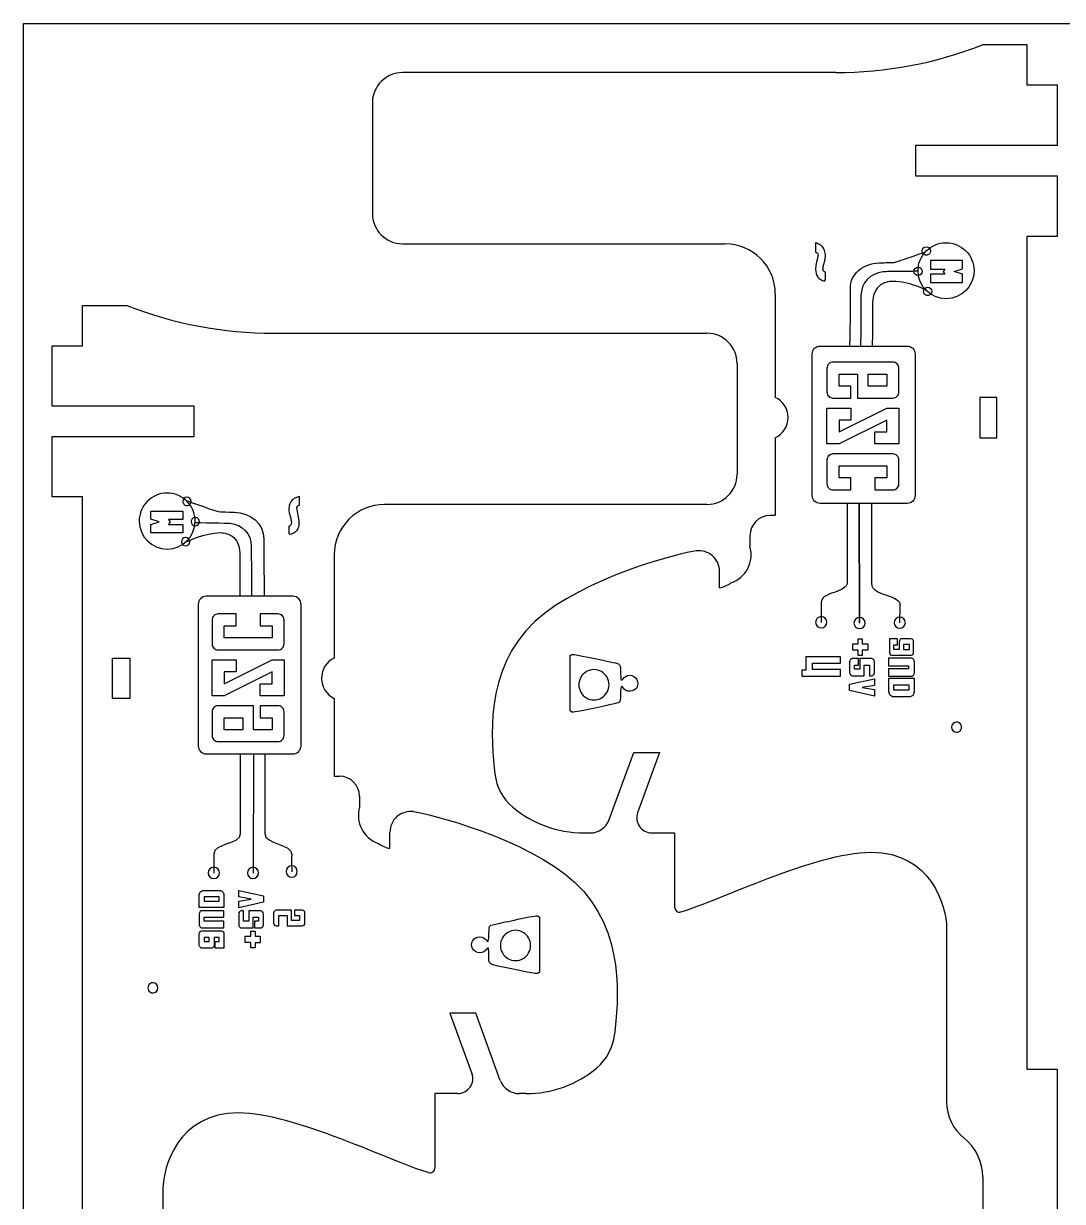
# Model space of a CAD drawing. Extents: x 463 to 764, y 462 to 762.
# Drawn here: x 463.5 to 566.6, y 644.8 to 761.7 of the extents above; entities that cross this region are included whole.
import ezdxf

# ---------------------------------------------------------------- set-up
doc = ezdxf.new("R2010")
doc.units = 0
doc.layers.get('0').update_dxf_attribs({"linetype": 'CONTINUOUS'})

msp = doc.modelspace()

# ---------------------------------------------------------------- linework, layer by layer
at = {"color": 1}
msp.add_lwpolyline([(463.46, 761.73), (763.36, 761.73), (763.36, 461.84), (463.46, 461.84)], close=True, dxfattribs=at)
at = {"color": 7}
for points in [[(563.09, 759.62), (558.66, 759.62)], [(563.09, 755.62), (563.09, 759.62)], [(544.09, 756.87), (501.09, 756.87)], [(566.09, 755.62), (563.09, 755.62)], [(566.09, 749.62), (566.09, 755.62)], [(498.09, 753.87), (498.09, 742.87)], [(566.09, 749.62), (551.99, 749.62), (551.99, 746.62), (566.09, 746.62)], [(566.09, 740.62), (566.09, 746.62)], [(563.09, 740.62), (566.09, 740.62)], [(563.09, 657.88), (563.09, 740.62)], [(501.09, 739.87), (533.09, 739.87)], [(538.09, 734.87), (538.09, 724.62)], [(466.3, 720.74), (480.4, 720.74), (480.4, 723.74), (466.3, 723.74), (466.3, 729.74), (469.3, 729.74), (469.3, 733.74), (473.73, 733.74)], [(488.3, 730.99), (531.3, 730.99)], [(534.3, 727.99), (534.3, 716.99)], [(466.3, 714.74), (466.3, 720.74)], [(538.09, 720.62), (538.09, 712.89)], [(473.7, 621.31), (473.7, 616), (469.3, 616), (469.3, 617), (466.3, 617), (466.3, 632), (469.3, 632), (469.3, 714.74), (466.3, 714.74)], [(490.44, 714.64), (490.43, 714.64)], [(490.82, 714.8), (490.82, 713.89)], [(490.16, 714.45), (490.16, 714.44)], [(531.3, 713.99), (499.3, 713.99)], [(538.09, 712.89), (537.57, 712.89)], [(489.83, 711.14), (489.83, 711.85)], [(489.92, 711), (489.83, 711.14), (489.83, 711.14)], [(535.57, 710.89), (535.57, 709.84)], [(494.3, 708.99), (494.3, 698.74)], [(532.56, 705.71), (532.56, 707.32)], [(472.3, 698.74), (474, 698.74)], [(472.3, 694.74), (472.3, 698.74)], [(474, 698.74), (474, 694.74)], [(474, 694.74), (472.3, 694.74)], [(494.3, 694.74), (494.3, 687.01), (494.82, 687.01)], [(521.6, 682.7), (524.03, 689.38)], [(524.03, 689.38), (526.6, 689.38)], [(526.6, 689.38), (524.42, 683.39)], [(496.82, 685.01), (496.82, 683.96)], [(499.83, 679.83), (499.83, 681.44)], [(519.05, 681.38), (519.72, 681.38)], [(525.83, 681.38), (528.09, 681.38)], [(528.09, 681.38), (528.09, 674.02)], [(555.09, 671.97), (555.09, 654.67)], [(510.79, 656.81), (508.36, 663.5), (505.79, 663.5), (507.97, 657.51)], [(566.09, 657.88), (563.09, 657.88)], [(566.09, 642.88), (566.09, 657.88)], [(506.56, 655.5), (504.3, 655.5), (504.3, 648.13)], [(513.34, 655.5), (512.67, 655.5)], [(558.69, 647.19), (558.69, 641.88)], [(477.3, 646.09), (477.3, 628.79)]]:
    msp.add_lwpolyline(points, dxfattribs=at)
at = {"color": 5}
for points in [[(542.08, 739.97), (542.08, 739.05)], [(542.46, 739.81), (542.47, 739.81)], [(542.73, 739.62), (542.74, 739.6)], [(543.07, 736.31), (543.07, 737.01)], [(542.98, 736.17), (543.07, 736.31), (543.07, 736.31)], [(542.55, 729.72), (551.17, 729.72)], [(541.75, 714.88), (541.75, 728.93)], [(551.96, 728.93), (551.96, 714.88)], [(543.22, 727.52), (543.22, 725.15)], [(549.77, 728.12), (543.81, 728.12)], [(550.36, 725.15), (550.36, 727.52)], [(543.81, 724.55), (545.6, 724.55), (545.6, 725.74), (544.42, 725.74), (544.42, 726.93), (546.26, 726.93), (546.26, 724.55), (547.98, 724.55), (547.98, 724.55)], [(547.98, 724.55), (549.77, 724.55)], [(543.22, 718.41), (543.22, 716.04)], [(549.77, 719), (543.81, 719)], [(550.36, 716.04), (550.36, 718.41)], [(543.81, 715.44), (545.6, 715.44), (545.6, 716.63), (544.42, 716.63), (544.42, 717.82), (549.16, 717.82), (549.16, 716.63), (547.98, 716.63), (547.98, 715.44), (547.98, 715.44)], [(547.98, 715.44), (549.77, 715.44)], [(551.17, 714.09), (542.55, 714.09)], [(480.8, 704.07), (480.8, 690.03)], [(490.21, 704.87), (481.59, 704.87)], [(491.01, 690.03), (491.01, 704.07)], [(484.57, 703.12), (482.78, 703.12)], [(488.73, 703.12), (486.94, 703.12), (486.94, 701.93), (488.13, 701.93), (488.13, 700.74), (483.38, 700.74), (483.38, 701.93), (484.57, 701.93), (484.57, 703.12), (484.57, 703.12)], [(482.19, 702.52), (482.19, 700.15)], [(489.32, 700.15), (489.32, 702.52)], [(550.4, 700.32), (550.4, 699.6), (549.84, 699.6), (549.84, 700.06), (550.23, 700.06), (550.23, 700.65), (549.42, 700.65)], [(482.78, 699.56), (488.73, 699.56)], [(551.4, 700.08), (550.8, 700.08), (550.8, 699.58), (551.4, 699.58)], [(551.8, 699.33), (551.8, 700.38), (551.8, 700.38)], [(517.85, 693.4), (517.72, 693.49), (517.72, 698.98), (517.85, 699.06)], [(545.47, 698.36), (545.47, 697.31)], [(547.68, 698.68), (546.48, 698.68), (546.48, 697.63), (545.96, 697.63), (545.96, 698.03), (546.36, 698.03), (546.36, 698.68), (545.72, 698.68)], [(547.93, 697.31), (547.93, 698.36)], [(551.6, 698.72), (549.34, 698.72), (549.34, 697.97), (551.3, 697.97), (551.3, 697.67), (549.34, 697.67), (549.34, 696.93), (551.6, 696.93)], [(551.87, 698.49), (551.87, 698.49), (551.87, 698.49)], [(551.89, 697.3), (551.89, 698.35), (551.89, 698.35)], [(545.72, 696.99), (546.92, 696.99), (546.92, 698.03), (547.44, 698.03), (547.44, 696.99), (547.44, 696.99)], [(547.44, 696.99), (547.68, 696.99)], [(551.89, 696.72), (549.34, 696.72), (549.34, 695.43), (549.34, 695.42)], [(551.89, 695.4), (551.89, 695.4), (551.89, 695.41), (551.89, 696.72), (551.89, 696.72)], [(549.71, 694.94), (549.72, 694.93), (551.5, 694.93), (551.51, 694.93)], [(484.57, 694.01), (482.78, 694.01)], [(488.73, 694.01), (486.94, 694.01), (486.94, 692.82), (488.13, 692.82), (488.13, 691.63), (486.28, 691.63), (486.28, 694.01), (484.57, 694.01), (484.57, 694.01)], [(482.19, 693.41), (482.19, 691.04)], [(489.32, 691.04), (489.32, 693.41)], [(482.78, 690.44), (488.73, 690.44)], [(481.59, 689.23), (490.21, 689.23)], [(486.29, 689.18), (486.27, 677.4), (486.27, 677.4)], [(483.36, 675.2), (483.36, 673.97), (480.91, 673.97), (480.91, 675.23), (480.91, 675.23)], [(481.25, 675.66), (483.02, 675.66)], [(481.15, 671.96), (483.36, 671.96), (483.36, 672.62), (481.4, 672.62), (481.4, 673.01), (483.36, 673.01), (483.36, 673.66), (481.15, 673.66)], [(485.31, 673.65), (485.07, 673.65)], [(487.03, 673.65), (485.83, 673.65), (485.83, 672.61), (485.31, 672.61), (485.31, 673.65), (485.31, 673.65)], [(491.13, 673.7), (490.36, 673.7), (490.36, 673.18), (490.87, 673.18), (490.87, 672.67), (490.07, 672.67), (490.07, 673.7), (488.55, 673.7)], [(480.91, 673.33), (480.91, 672.29), (480.91, 672.29)], [(484.82, 673.33), (484.82, 672.28)], [(485.07, 671.95), (486.27, 671.95), (486.27, 673), (486.79, 673), (486.79, 672.61), (486.39, 672.61), (486.39, 671.95), (487.03, 671.95)], [(487.28, 672.28), (487.28, 673.33)], [(488.29, 673.44), (488.29, 672.41)], [(488.55, 672.16), (488.81, 672.16), (488.81, 673.18), (489.62, 673.18)], [(489.62, 673.18), (489.62, 672.16), (491.13, 672.16)], [(491.39, 672.41), (491.39, 673.44)], [(514.54, 673.11), (514.67, 673.02), (514.67, 667.54), (514.54, 667.45)], [(480.91, 670.28), (480.91, 671.33)], [(481.15, 671.65), (483.12, 671.65), (483.12, 671.65)], [(483.36, 671.33), (483.36, 669.95), (482.48, 669.95), (482.48, 670.61), (482.87, 670.61), (482.87, 671), (482.38, 671), (482.38, 670.28)], [(482.14, 669.95), (481.15, 669.95)]]:
    msp.add_lwpolyline(points, dxfattribs=at)
for points in [[(553.08, 738.74), (553.08, 738.74)], [(556.66, 736.84), (555.85, 737.11), (556.66, 737.38), (556.66, 738.2), (553.51, 738.2), (553.51, 737.36), (554.92, 737.36), (554.74, 737.11), (554.92, 736.85), (553.51, 736.85), (553.51, 736.02), (556.66, 736.02), (556.66, 736.84)], [(552.29, 737.14), (552.29, 737.14)], [(549.76, 736.14), (549.76, 736.14)], [(552.26, 736.72), (552.26, 736.72)], [(553.21, 734.73), (553.21, 734.73)], [(555.04, 734.41), (555.04, 734.41)], [(542.55, 729.72), (542.55, 729.72)], [(547.31, 725.74), (547.31, 726.93), (549.16, 726.93), (549.16, 725.74), (547.31, 725.74)], [(550.36, 723.56), (550.36, 720), (547.98, 720), (547.98, 721.19), (549.16, 721.19), (549.16, 722.37), (544.42, 720), (543.22, 720), (543.22, 723.56), (545.6, 723.56), (545.6, 722.37), (544.42, 722.37), (544.42, 721.19), (549.16, 723.56), (550.36, 723.56)], [(476.1, 711.99), (476.91, 712.25), (476.1, 712.52), (476.1, 713.34), (479.26, 713.34), (479.26, 712.5), (477.84, 712.5), (478.02, 712.25), (477.84, 712), (479.26, 712), (479.26, 711.16), (476.1, 711.16), (476.1, 711.99)], [(479.68, 713.88), (479.68, 713.88)], [(546.43, 714.04), (546.45, 702.22)], [(547.65, 714.08), (547.65, 714.08)], [(480.5, 711.86), (480.5, 711.86)], [(479.55, 709.87), (479.55, 709.87)], [(477.72, 709.56), (477.72, 709.56)], [(490.21, 704.87), (490.21, 704.87)], [(542.65, 702.85), (542.65, 702.85)], [(546.46, 702.78), (546.46, 702.78)], [(550.45, 702.81), (550.45, 702.81)], [(546.3, 699.52), (545.8, 699.52), (545.8, 700.15), (546.3, 700.15), (546.3, 700.65), (546.72, 700.65), (546.72, 700.14), (547.29, 700.14), (547.29, 699.52), (546.72, 699.52), (546.72, 699.01), (546.3, 699.01), (546.3, 699.52)], [(551.4, 700.08), (551.4, 700.08)], [(482.19, 695), (482.19, 698.56), (484.57, 698.56), (484.57, 697.38), (483.38, 697.38), (483.38, 696.19), (488.13, 698.56), (489.32, 698.56), (489.32, 695), (486.94, 695), (486.94, 696.19), (488.13, 696.19), (488.13, 697.38), (483.38, 695), (482.19, 695)], [(544.08, 697.59), (541.77, 697.59), (541.77, 698.23), (544.57, 698.23), (544.57, 698.86), (541.13, 698.86), (541.13, 697.55), (540.73, 697.55), (540.73, 696.95), (544.57, 696.95), (544.57, 697.59)], [(547.93, 696.69), (547.93, 696.03), (546.7, 695.83), (547.93, 695.62), (547.93, 694.96), (545.47, 695.51), (545.47, 696.14), (547.93, 696.69)], [(551.39, 696.06), (549.83, 696.06), (549.83, 696.01), (549.83, 695.57), (551.39, 695.57)], [(485.23, 692.82), (485.23, 691.63), (483.38, 691.63), (483.38, 692.82), (485.23, 692.82)], [(482.34, 677.4), (482.34, 677.4)], [(482.35, 677.97), (482.35, 677.97)], [(486.24, 677.97), (486.24, 677.97)], [(490.08, 678.11), (490.08, 678.11)], [(490.09, 677.51), (490.09, 677.51)], [(482.87, 674.62), (482.87, 675.02), (481.4, 675.02), (481.4, 674.62), (482.87, 674.62)], [(484.82, 673.95), (484.82, 674.61), (486.05, 674.81), (484.82, 675.02), (484.82, 675.67), (487.28, 675.13), (487.28, 674.5), (484.82, 673.95)], [(486.45, 671.12), (486.95, 671.12), (486.95, 670.48), (486.45, 670.48), (486.45, 669.98), (486.03, 669.98), (486.03, 670.5), (485.46, 670.5), (485.46, 671.12), (486.03, 671.12), (486.03, 671.63), (486.45, 671.63), (486.45, 671.12)], [(481.89, 670.61), (481.89, 671), (481.4, 671), (481.4, 670.61), (481.89, 670.61)]]:
    msp.add_lwpolyline(points, close=True, dxfattribs=at)
at = {"color": 7}
for points in [[(560.09, 724.62), (558.39, 724.62), (558.39, 720.62), (560.09, 720.62)], [(520.09, 694.59), (520.09, 694.59)], [(556.09, 691.38), (556.09, 691.38)], [(512.3, 671.71), (512.3, 671.71)], [(476.3, 666.5), (476.3, 666.5)]]:
    msp.add_lwpolyline(points, close=True, dxfattribs=at)
for points in [[(544.09, 756.87), (549.07, 756.87), (554.02, 757.8), (558.66, 759.62)], [(501.09, 756.87), (499.43, 756.87), (498.09, 755.53), (498.09, 753.87)], [(498.09, 742.87), (498.09, 741.21), (499.43, 739.87), (501.09, 739.87)], [(538.09, 734.87), (538.09, 737.63), (535.85, 739.87), (533.09, 739.87)], [(473.73, 733.74), (478.37, 731.92), (483.31, 730.99), (488.3, 730.99)], [(534.3, 727.99), (534.3, 729.64), (532.96, 730.99), (531.3, 730.99)], [(539.35, 722.62), (539.35, 723.48), (538.86, 724.25), (538.09, 724.62)], [(538.09, 720.62), (538.86, 720.99), (539.35, 721.77), (539.35, 722.62)], [(531.3, 713.99), (532.96, 713.99), (534.3, 715.33), (534.3, 716.99)], [(490.16, 714.44), (490.2, 714.49), (490.24, 714.53), (490.29, 714.56)], [(490.29, 714.56), (490.33, 714.59), (490.38, 714.62), (490.44, 714.64)], [(490.43, 714.64), (490.46, 714.66), (490.51, 714.69), (490.58, 714.71)], [(490.58, 714.71), (490.64, 714.73), (490.72, 714.76), (490.82, 714.8)], [(489.83, 713.47), (489.83, 713.68), (489.86, 713.87), (489.91, 714.03)], [(489.86, 713.22), (489.84, 713.33), (489.83, 713.41), (489.83, 713.47)], [(489.91, 714.03), (489.96, 714.2), (490.05, 714.34), (490.16, 714.45)], [(490.82, 713.89), (490.65, 713.84), (490.56, 713.74), (490.55, 713.58)], [(490.55, 713.58), (490.72, 712.89), (490.8, 712.43), (490.8, 712.18)], [(499.3, 713.99), (496.54, 713.99), (494.3, 711.75), (494.3, 708.99)], [(489.83, 711.85), (490, 711.92), (490.08, 712.03), (490.08, 712.19)], [(489.97, 712.79), (489.92, 712.96), (489.88, 713.1), (489.86, 713.22)], [(490.8, 712.18), (490.8, 711.53), (490.51, 711.14), (489.92, 711)], [(490.05, 712.43), (490.03, 712.52), (490, 712.65), (489.97, 712.79)], [(490.08, 712.19), (490.08, 712.25), (490.07, 712.33), (490.05, 712.43)], [(537.57, 712.89), (536.47, 712.89), (535.57, 712), (535.57, 710.89)], [(533.69, 706.2), (535.19, 706.72), (536.02, 708.32), (535.57, 709.84)], [(530.22, 709.38), (528.87, 709.21), (518.98, 706.78), (514.22, 702.36)], [(531.85, 708.88), (531.41, 709.28), (530.81, 709.46), (530.22, 709.38)], [(532.56, 707.32), (532.56, 707.92), (532.3, 708.49), (531.85, 708.88)], [(532.56, 705.71), (532.96, 705.8), (533.35, 705.97), (533.69, 706.2)], [(514.22, 702.36), (509.04, 697.55), (509.93, 690.38), (510.26, 687.24)], [(494.3, 698.74), (493.53, 698.37), (493.04, 697.59), (493.04, 696.74)], [(520.09, 697.59), (519.55, 697.59), (519.05, 697.31), (518.79, 696.84)], [(521.39, 696.84), (521.12, 697.31), (520.62, 697.59), (520.09, 697.59)], [(493.04, 696.74), (493.04, 695.88), (493.53, 695.11), (494.3, 694.74)], [(518.79, 696.84), (518.52, 696.38), (518.52, 695.8), (518.79, 695.34)], [(521.39, 695.34), (521.66, 695.8), (521.66, 696.38), (521.39, 696.84)], [(518.79, 695.34), (519.05, 694.88), (519.55, 694.59), (520.09, 694.59)], [(520.09, 694.59), (520.62, 694.59), (521.12, 694.88), (521.39, 695.34)], [(556.09, 692.38), (555.81, 692.38), (555.59, 692.16), (555.59, 691.88)], [(556.52, 692.13), (556.43, 692.29), (556.27, 692.38), (556.09, 692.38)], [(555.59, 691.88), (555.59, 691.61), (555.81, 691.38), (556.09, 691.38)], [(556.09, 691.38), (556.27, 691.38), (556.43, 691.48), (556.52, 691.63)], [(556.52, 691.63), (556.61, 691.79), (556.61, 691.98), (556.52, 692.13)], [(496.82, 685.01), (496.82, 686.11), (495.92, 687.01), (494.82, 687.01)], [(510.26, 687.24), (510.4, 685.96), (511.03, 684.77), (512.02, 683.94)], [(496.82, 683.96), (496.37, 682.44), (497.2, 680.83), (498.7, 680.32)], [(500.53, 683), (500.09, 682.6), (499.83, 682.04), (499.83, 681.44)], [(502.17, 683.5), (501.58, 683.57), (500.98, 683.39), (500.53, 683)], [(502.17, 683.5), (503.52, 683.32), (513.41, 680.9), (518.17, 676.48)], [(512.02, 683.94), (513.99, 682.28), (516.48, 681.38), (519.05, 681.38)], [(524.42, 683.39), (524.25, 682.93), (524.32, 682.42), (524.6, 682.02)], [(519.72, 681.38), (520.56, 681.38), (521.31, 681.91), (521.6, 682.7)], [(524.6, 682.02), (524.88, 681.62), (525.34, 681.38), (525.83, 681.38)], [(498.7, 680.32), (499.04, 680.08), (499.42, 679.92), (499.83, 679.83)], [(528.72, 673.54), (532.37, 674.58), (541.97, 679.44), (547.6, 679.46)], [(547.6, 679.46), (553.6, 679.48), (555.09, 674.01), (555.09, 671.97)], [(518.17, 676.48), (523.35, 671.67), (522.46, 664.5), (522.13, 661.36)], [(528.09, 674.02), (528.09, 673.86), (528.16, 673.71), (528.29, 673.62)], [(528.29, 673.62), (528.41, 673.52), (528.57, 673.49), (528.72, 673.54)], [(512.3, 671.71), (511.77, 671.71), (511.27, 671.42), (511, 670.96)], [(513.6, 670.96), (513.33, 671.42), (512.84, 671.71), (512.3, 671.71)], [(511, 670.96), (510.73, 670.49), (510.73, 669.92), (511, 669.46)], [(513.6, 669.46), (513.87, 669.92), (513.87, 670.49), (513.6, 670.96)], [(511, 669.46), (511.27, 668.99), (511.77, 668.71), (512.3, 668.71)], [(512.3, 668.71), (512.84, 668.71), (513.33, 668.99), (513.6, 669.46)], [(475.87, 666.25), (475.78, 666.09), (475.78, 665.9), (475.87, 665.75)], [(476.3, 666.5), (476.12, 666.5), (475.96, 666.4), (475.87, 666.25)], [(475.87, 665.75), (475.96, 665.59), (476.12, 665.5), (476.3, 665.5)], [(476.8, 666), (476.8, 666.27), (476.58, 666.5), (476.3, 666.5)], [(476.3, 665.5), (476.58, 665.5), (476.8, 665.72), (476.8, 666)], [(520.37, 658.05), (521.36, 658.89), (521.99, 660.07), (522.13, 661.36)], [(507.79, 656.14), (508.07, 656.54), (508.14, 657.05), (507.97, 657.51)], [(513.34, 655.5), (515.91, 655.49), (518.4, 656.4), (520.37, 658.05)], [(506.56, 655.5), (507.05, 655.5), (507.51, 655.74), (507.79, 656.14)], [(510.79, 656.81), (511.08, 656.02), (511.83, 655.5), (512.67, 655.5)], [(555.09, 654.67), (555.09, 653.28), (555.72, 651.96), (556.81, 651.1)], [(484.79, 653.58), (478.79, 653.6), (477.3, 648.12), (477.3, 646.09)], [(503.66, 647.65), (500.02, 648.7), (490.42, 653.56), (484.79, 653.58)], [(558.69, 647.19), (558.69, 648.71), (557.99, 650.15), (556.81, 651.1)], [(504.1, 647.73), (504.23, 647.83), (504.3, 647.98), (504.3, 648.13)], [(503.66, 647.65), (503.82, 647.61), (503.98, 647.64), (504.1, 647.73)]]:
    msp.add_open_spline(points, degree=3, dxfattribs=at)
at = {"color": 5}
for points in [[(542.32, 739.88), (542.26, 739.9), (542.18, 739.93), (542.08, 739.97)], [(542.47, 739.81), (542.43, 739.83), (542.39, 739.85), (542.32, 739.88)], [(542.61, 739.72), (542.56, 739.75), (542.51, 739.78), (542.46, 739.81)], [(542.74, 739.6), (542.7, 739.65), (542.66, 739.69), (542.61, 739.72)], [(542.98, 739.2), (542.93, 739.36), (542.85, 739.5), (542.73, 739.62)], [(543.07, 738.64), (543.07, 738.85), (543.04, 739.04), (542.98, 739.2)], [(552.26, 737.19), (552.26, 737.93), (552.55, 738.64), (553.08, 739.16)], [(552.65, 738.94), (552.8, 738.99), (552.92, 739.04), (553, 739.07)], [(552.67, 739.16), (552.67, 739.39), (552.85, 739.58), (553.08, 739.58)], [(552.79, 738.86), (552.71, 738.94), (552.67, 739.05), (552.67, 739.16)], [(553.08, 739.16), (553.6, 739.68), (554.3, 739.97), (555.04, 739.97)], [(553.08, 739.58), (553.31, 739.58), (553.5, 739.39), (553.5, 739.16)], [(553.5, 739.16), (553.5, 739.05), (553.46, 738.94), (553.38, 738.86)], [(555.04, 739.97), (555.78, 739.97), (556.49, 739.68), (557.01, 739.16)], [(557.01, 739.16), (557.53, 738.64), (557.82, 737.93), (557.82, 737.19)], [(542.08, 739.05), (542.24, 739.01), (542.33, 738.91), (542.34, 738.75)], [(542.34, 738.75), (542.18, 738.06), (542.09, 737.59), (542.09, 737.34)], [(542.85, 737.59), (542.87, 737.69), (542.89, 737.81), (542.93, 737.96)], [(542.93, 737.96), (542.98, 738.13), (543.02, 738.27), (543.04, 738.38)], [(543.04, 738.38), (543.06, 738.5), (543.07, 738.58), (543.07, 738.64)], [(546.36, 737.23), (546.87, 737.67), (547.59, 737.94), (548.41, 737.98)], [(548.41, 737.98), (548.42, 737.98), (548.63, 737.99), (548.88, 737.99)], [(548.88, 737.99), (549.14, 738), (549.45, 738), (549.73, 738.01)], [(549.73, 738.01), (549.8, 738.01), (549.88, 738.03), (549.99, 738.06)], [(549.99, 738.06), (550.11, 738.09), (550.26, 738.13), (550.42, 738.19)], [(550.42, 738.19), (550.75, 738.29), (551.16, 738.43), (551.56, 738.57)], [(551.56, 738.57), (551.96, 738.7), (552.36, 738.84), (552.65, 738.94)], [(553.08, 738.74), (552.97, 738.74), (552.87, 738.79), (552.79, 738.86)], [(553.38, 738.86), (553.3, 738.79), (553.2, 738.74), (553.08, 738.74)], [(542.09, 737.34), (542.09, 736.7), (542.39, 736.31), (542.98, 736.17)], [(542.82, 737.36), (542.82, 737.41), (542.83, 737.49), (542.85, 737.59)], [(543.07, 737.01), (542.9, 737.08), (542.82, 737.2), (542.82, 737.36)], [(545.55, 735.41), (545.54, 736.18), (545.85, 736.79), (546.36, 737.23)], [(548.77, 737.09), (547.53, 736.92), (546.59, 736.03), (546.59, 734.68)], [(549.37, 737.11), (549.16, 737.1), (548.97, 737.1), (548.77, 737.09)], [(550.53, 737.12), (550.11, 737.12), (549.69, 737.11), (549.37, 737.11)], [(552.29, 737.14), (552.21, 737.14), (551.37, 737.13), (550.53, 737.12)], [(551.84, 737.13), (551.84, 737.36), (552.03, 737.55), (552.26, 737.55)], [(552.26, 736.72), (552.03, 736.72), (551.84, 736.9), (551.84, 737.13)], [(552.26, 737.55), (552.49, 737.55), (552.68, 737.36), (552.68, 737.13)], [(555.04, 734.41), (553.51, 734.41), (552.26, 735.66), (552.26, 737.19)], [(552.68, 737.13), (552.68, 736.9), (552.49, 736.72), (552.26, 736.72)], [(557.82, 737.19), (557.82, 735.66), (556.58, 734.41), (555.04, 734.41)], [(548.54, 735.78), (548.05, 735.41), (547.74, 734.81), (547.74, 734.03)], [(549.76, 736.14), (549.31, 736.15), (548.82, 735.98), (548.54, 735.78)], [(552.06, 735.68), (551.42, 735.91), (550.58, 736.13), (549.76, 736.14)], [(552.86, 735.38), (552.66, 735.46), (552.39, 735.57), (552.06, 735.68)], [(552.8, 735.15), (552.8, 735.38), (552.98, 735.56), (553.21, 735.56)], [(553.21, 735.56), (553.44, 735.56), (553.63, 735.38), (553.63, 735.15)], [(545.5, 729.82), (545.5, 729.82), (545.56, 732.26), (545.55, 735.41)], [(546.59, 734.68), (546.6, 731.94), (546.55, 729.82), (546.55, 729.82)], [(552.92, 734.85), (552.84, 734.93), (552.8, 735.04), (552.8, 735.15)], [(553.1, 735.28), (553.04, 735.3), (552.96, 735.34), (552.86, 735.38)], [(553.21, 734.73), (553.1, 734.73), (553, 734.77), (552.92, 734.85)], [(553.51, 734.85), (553.43, 734.77), (553.32, 734.73), (553.21, 734.73)], [(553.63, 735.15), (553.63, 735.04), (553.59, 734.93), (553.51, 734.85)], [(547.74, 734.03), (547.75, 731.66), (547.71, 729.82), (547.71, 729.82)], [(541.75, 728.93), (541.75, 729.37), (542.11, 729.72), (542.55, 729.72)], [(551.17, 729.72), (551.61, 729.72), (551.96, 729.37), (551.96, 728.93)], [(543.39, 727.94), (543.28, 727.82), (543.22, 727.68), (543.22, 727.52)], [(543.81, 728.12), (543.65, 728.12), (543.51, 728.06), (543.39, 727.94)], [(550.18, 727.94), (550.07, 728.06), (549.93, 728.12), (549.77, 728.12)], [(550.36, 727.52), (550.36, 727.68), (550.3, 727.82), (550.18, 727.94)], [(543.22, 725.15), (543.22, 724.98), (543.28, 724.84), (543.39, 724.73)], [(550.18, 724.73), (550.3, 724.84), (550.36, 724.98), (550.36, 725.15)], [(543.39, 724.73), (543.51, 724.61), (543.65, 724.55), (543.81, 724.55)], [(549.77, 724.55), (549.93, 724.55), (550.07, 724.61), (550.18, 724.73)], [(543.39, 718.83), (543.28, 718.71), (543.22, 718.57), (543.22, 718.41)], [(543.81, 719), (543.65, 719), (543.51, 718.94), (543.39, 718.83)], [(550.18, 718.83), (550.07, 718.94), (549.93, 719), (549.77, 719)], [(550.36, 718.41), (550.36, 718.57), (550.3, 718.71), (550.18, 718.83)], [(543.22, 716.04), (543.22, 715.87), (543.28, 715.73), (543.39, 715.62)], [(550.18, 715.62), (550.3, 715.73), (550.36, 715.87), (550.36, 716.04)], [(477.72, 715.12), (476.98, 715.12), (476.27, 714.82), (475.75, 714.3)], [(479.69, 714.3), (479.16, 714.82), (478.46, 715.12), (477.72, 715.12)], [(479.68, 714.72), (479.45, 714.72), (479.26, 714.53), (479.26, 714.3)], [(480.09, 714.3), (480.09, 714.53), (479.91, 714.72), (479.68, 714.72)], [(542.55, 714.09), (542.11, 714.09), (541.75, 714.44), (541.75, 714.88)], [(543.39, 715.62), (543.51, 715.5), (543.65, 715.44), (543.81, 715.44)], [(549.77, 715.44), (549.93, 715.44), (550.07, 715.5), (550.18, 715.62)], [(551.96, 714.88), (551.96, 714.44), (551.61, 714.09), (551.17, 714.09)], [(475.75, 714.3), (475.23, 713.78), (474.94, 713.07), (474.94, 712.34)], [(479.26, 714.3), (479.26, 714.19), (479.3, 714.08), (479.38, 714.01)], [(479.38, 714.01), (479.46, 713.93), (479.57, 713.88), (479.68, 713.88)], [(479.65, 714.35), (479.68, 714.35), (482.7, 713.26), (483.03, 713.25)], [(479.68, 713.88), (479.79, 713.88), (479.89, 713.93), (479.97, 714.01)], [(480.5, 712.34), (480.5, 713.07), (480.21, 713.78), (479.69, 714.3)], [(479.97, 714.01), (480.05, 714.08), (480.09, 714.19), (480.09, 714.3)], [(545.21, 714.04), (545.21, 714.04), (545.23, 707.55), (545.21, 706.19)], [(547.65, 714.08), (547.65, 714.08), (547.64, 708.28), (547.64, 706.15)], [(474.94, 712.34), (474.94, 710.8), (476.18, 709.56), (477.72, 709.56)], [(477.72, 709.56), (479.26, 709.56), (480.5, 710.8), (480.5, 712.34)], [(480.21, 712.57), (480.13, 712.49), (480.09, 712.39), (480.09, 712.28)], [(480.09, 712.28), (480.09, 712.05), (480.27, 711.86), (480.5, 711.86)], [(480.5, 712.69), (480.39, 712.69), (480.29, 712.65), (480.21, 712.57)], [(480.47, 712.19), (480.62, 712.19), (483.84, 712.15), (483.98, 712.13)], [(480.8, 712.57), (480.72, 712.65), (480.61, 712.69), (480.5, 712.69)], [(480.5, 711.86), (480.73, 711.86), (480.92, 712.05), (480.92, 712.28)], [(480.92, 712.28), (480.92, 712.39), (480.88, 712.49), (480.8, 712.57)], [(483.03, 713.25), (483.59, 713.24), (484.3, 713.23), (484.36, 713.23)], [(484.36, 713.23), (486.03, 713.13), (487.32, 712.15), (487.32, 710.55)], [(479.58, 710.29), (479.69, 710.29), (481.4, 711.17), (483.01, 711.19)], [(483.01, 711.19), (483.42, 711.19), (483.91, 711.02), (484.16, 710.84)], [(483.98, 712.13), (485.18, 711.97), (486.08, 711.13), (486.07, 709.82)], [(479.55, 710.71), (479.32, 710.71), (479.13, 710.52), (479.13, 710.29)], [(479.13, 710.29), (479.13, 710.06), (479.32, 709.87), (479.55, 709.87)], [(479.97, 710.29), (479.97, 710.52), (479.78, 710.71), (479.55, 710.71)], [(479.55, 709.87), (479.78, 709.87), (479.97, 710.06), (479.97, 710.29)], [(484.16, 710.84), (484.63, 710.5), (484.92, 709.93), (484.92, 709.18)], [(487.32, 710.55), (487.31, 707.4), (487.36, 704.97), (487.36, 704.97)], [(484.92, 709.18), (484.92, 706.8), (484.95, 704.96), (484.95, 704.96)], [(486.07, 709.82), (486.07, 707.08), (486.11, 704.96), (486.11, 704.96)], [(543.93, 705.26), (543.6, 705.14), (543.25, 705.02), (542.98, 704.84)], [(544.84, 705.66), (544.61, 705.51), (544.27, 705.38), (543.93, 705.26)], [(545.21, 706.19), (545.21, 705.96), (545.08, 705.81), (544.84, 705.66)], [(547.64, 706.15), (547.64, 705.82), (547.85, 705.57), (548.12, 705.41)], [(548.12, 705.41), (548.39, 705.24), (548.73, 705.13), (549.06, 705.01)], [(481.59, 704.87), (481.15, 704.87), (480.8, 704.51), (480.8, 704.07)], [(491.01, 704.07), (491.01, 704.51), (490.65, 704.87), (490.21, 704.87)], [(542.98, 704.84), (542.71, 704.66), (542.61, 704.39), (542.63, 704.05)], [(542.63, 704.05), (542.66, 703.49), (542.65, 702.28), (542.65, 702.28)], [(549.06, 705.01), (549.39, 704.9), (549.71, 704.79), (549.94, 704.65)], [(549.94, 704.65), (550.17, 704.51), (550.45, 704.34), (550.45, 704.12)], [(550.45, 704.12), (550.44, 703.44), (550.43, 702.91), (550.43, 702.23)], [(482.36, 702.94), (482.24, 702.83), (482.19, 702.69), (482.19, 702.52)], [(482.78, 703.12), (482.61, 703.12), (482.48, 703.06), (482.36, 702.94)], [(489.15, 702.94), (489.04, 703.06), (488.89, 703.12), (488.73, 703.12)], [(489.32, 702.52), (489.32, 702.69), (489.26, 702.83), (489.15, 702.94)], [(542.65, 702.85), (542.34, 702.85), (542.09, 702.6), (542.09, 702.29)], [(543.21, 702.29), (543.21, 702.6), (542.96, 702.85), (542.65, 702.85)], [(542.09, 702.29), (542.09, 701.98), (542.34, 701.73), (542.65, 701.73)], [(542.65, 701.73), (542.96, 701.73), (543.21, 701.98), (543.21, 702.29)], [(546.46, 702.78), (546.15, 702.78), (545.9, 702.52), (545.9, 702.22)], [(545.9, 702.22), (545.9, 701.91), (546.15, 701.66), (546.46, 701.66)], [(547.02, 702.22), (547.02, 702.52), (546.77, 702.78), (546.46, 702.78)], [(546.46, 701.66), (546.77, 701.66), (547.02, 701.91), (547.02, 702.22)], [(550.45, 702.81), (550.14, 702.81), (549.89, 702.56), (549.89, 702.25)], [(549.89, 702.25), (549.89, 701.95), (550.14, 701.7), (550.45, 701.7)], [(551, 702.25), (551, 702.56), (550.75, 702.81), (550.45, 702.81)], [(550.45, 701.7), (550.75, 701.7), (551, 701.95), (551, 702.25)], [(549.42, 700.65), (549.42, 700.19), (549.42, 699.73), (549.42, 699.28)], [(550.59, 700.64), (550.45, 700.61), (550.39, 700.45), (550.4, 700.32)], [(551.41, 700.65), (551.14, 700.64), (550.87, 700.65), (550.59, 700.64)], [(551.67, 700.62), (551.59, 700.66), (551.5, 700.64), (551.41, 700.65)], [(551.8, 700.38), (551.8, 700.46), (551.76, 700.58), (551.67, 700.62)], [(482.19, 700.15), (482.19, 699.99), (482.24, 699.85), (482.36, 699.73)], [(482.36, 699.73), (482.48, 699.62), (482.61, 699.56), (482.78, 699.56)], [(488.73, 699.56), (488.89, 699.56), (489.04, 699.62), (489.15, 699.73)], [(489.15, 699.73), (489.26, 699.85), (489.32, 699.99), (489.32, 700.15)], [(551.4, 699.58), (551.4, 699.75), (551.4, 699.91), (551.4, 700.08)], [(551.61, 699.02), (551.75, 699.05), (551.81, 699.21), (551.8, 699.33)], [(517.85, 699.06), (517.99, 699.15), (518.01, 699.15), (521.97, 698.31)], [(521.97, 698.31), (522.73, 698.15), (522.73, 698.15), (522.73, 697.22)], [(545.49, 698.48), (545.48, 698.44), (545.47, 698.4), (545.47, 698.36)], [(545.54, 698.59), (545.52, 698.56), (545.5, 698.52), (545.49, 698.48)], [(545.62, 698.66), (545.59, 698.64), (545.57, 698.62), (545.54, 698.59)], [(545.72, 698.68), (545.68, 698.68), (545.65, 698.68), (545.62, 698.66)], [(547.78, 698.66), (547.75, 698.68), (547.71, 698.68), (547.68, 698.68)], [(547.85, 698.59), (547.83, 698.62), (547.81, 698.64), (547.78, 698.66)], [(547.91, 698.48), (547.9, 698.52), (547.88, 698.56), (547.85, 698.59)], [(547.93, 698.36), (547.93, 698.4), (547.92, 698.44), (547.91, 698.48)], [(549.42, 699.28), (549.43, 699.15), (549.52, 699), (549.66, 699.02)], [(549.66, 699.02), (550.31, 699.02), (550.96, 699.02), (551.61, 699.02)], [(551.71, 698.69), (551.68, 698.71), (551.64, 698.72), (551.6, 698.72)], [(551.81, 698.61), (551.78, 698.64), (551.75, 698.67), (551.71, 698.69)], [(551.87, 698.49), (551.85, 698.53), (551.83, 698.57), (551.81, 698.61)], [(551.89, 698.35), (551.89, 698.4), (551.88, 698.45), (551.87, 698.49)], [(522.73, 697.22), (522.74, 696.68), (522.75, 696.56), (522.82, 696.56)], [(522.97, 696.68), (523.07, 696.86), (523.38, 697.03), (523.62, 697.03)], [(523.62, 697.03), (524.26, 697.03), (524.66, 696.34), (524.33, 695.8)], [(545.47, 697.31), (545.47, 697.22), (545.5, 697.14), (545.54, 697.08)], [(545.54, 697.08), (545.59, 697.02), (545.65, 696.99), (545.72, 696.99)], [(547.68, 696.99), (547.75, 696.99), (547.8, 697.02), (547.85, 697.08)], [(547.85, 697.08), (547.9, 697.14), (547.93, 697.22), (547.93, 697.31)], [(551.6, 696.93), (551.68, 696.93), (551.75, 696.97), (551.8, 697.04)], [(551.8, 697.04), (551.86, 697.12), (551.89, 697.2), (551.89, 697.3)], [(522.83, 695.91), (522.76, 695.91), (522.74, 695.75), (522.72, 695.17)], [(522.82, 696.56), (522.87, 696.56), (522.94, 696.61), (522.97, 696.68)], [(522.97, 695.79), (522.94, 695.86), (522.87, 695.91), (522.83, 695.91)], [(524.33, 695.8), (524.04, 695.34), (523.22, 695.33), (522.97, 695.79)], [(522.72, 695.17), (522.71, 694.62), (522.68, 694.42), (522.62, 694.35)], [(549.34, 695.42), (549.38, 695.26), (549.42, 695.16), (549.46, 695.1)], [(549.46, 695.1), (549.5, 695.04), (549.58, 694.99), (549.71, 694.94)], [(551.51, 694.93), (551.62, 694.97), (551.7, 695.01), (551.76, 695.07)], [(551.76, 695.07), (551.82, 695.14), (551.86, 695.24), (551.89, 695.4)], [(482.36, 693.83), (482.24, 693.72), (482.19, 693.58), (482.19, 693.41)], [(482.78, 694.01), (482.61, 694.01), (482.48, 693.95), (482.36, 693.83)], [(489.15, 693.83), (489.04, 693.95), (488.89, 694.01), (488.73, 694.01)], [(489.32, 693.41), (489.32, 693.58), (489.26, 693.72), (489.15, 693.83)], [(519.52, 693.64), (518.12, 693.35), (517.97, 693.33), (517.85, 693.4)], [(521.79, 694.12), (521.38, 694.03), (520.36, 693.82), (519.52, 693.64)], [(522.62, 694.35), (522.57, 694.3), (522.2, 694.2), (521.79, 694.12)], [(480.8, 690.03), (480.8, 689.59), (481.15, 689.23), (481.59, 689.23)], [(482.19, 691.04), (482.19, 690.88), (482.24, 690.74), (482.36, 690.62)], [(482.36, 690.62), (482.48, 690.5), (482.61, 690.44), (482.78, 690.44)], [(488.73, 690.44), (488.89, 690.44), (489.04, 690.5), (489.15, 690.62)], [(489.15, 690.62), (489.26, 690.74), (489.32, 690.88), (489.32, 691.04)], [(490.21, 689.23), (490.65, 689.23), (491.01, 689.59), (491.01, 690.03)], [(484.97, 689.22), (484.97, 689.22), (484.98, 683.42), (484.98, 681.3)], [(487.41, 689.18), (487.41, 689.18), (487.39, 682.69), (487.41, 681.33)], [(484.98, 681.3), (484.98, 680.19), (482.33, 680.39), (482.34, 679.28)], [(487.41, 681.33), (487.42, 680.19), (490.16, 680.35), (490.09, 679.21)], [(482.34, 679.28), (482.34, 678.65), (482.34, 677.4), (482.34, 677.4)], [(490.09, 679.21), (490.05, 678.63), (490.09, 677.51), (490.09, 677.51)], [(482.35, 677.97), (482.05, 677.97), (481.79, 677.72), (481.79, 677.41)], [(481.79, 677.41), (481.79, 677.1), (482.05, 676.85), (482.35, 676.85)], [(482.91, 677.41), (482.91, 677.72), (482.66, 677.97), (482.35, 677.97)], [(482.35, 676.85), (482.66, 676.85), (482.91, 677.1), (482.91, 677.41)], [(486.24, 677.97), (485.93, 677.97), (485.68, 677.72), (485.68, 677.41)], [(485.68, 677.41), (485.68, 677.1), (485.93, 676.85), (486.24, 676.85)], [(486.8, 677.41), (486.8, 677.72), (486.55, 677.97), (486.24, 677.97)], [(486.24, 676.85), (486.55, 676.85), (486.8, 677.1), (486.8, 677.41)], [(490.08, 678.11), (489.77, 678.11), (489.52, 677.86), (489.52, 677.55)], [(489.52, 677.55), (489.52, 677.24), (489.77, 676.99), (490.08, 676.99)], [(490.64, 677.55), (490.64, 677.86), (490.39, 678.11), (490.08, 678.11)], [(490.08, 676.99), (490.39, 676.99), (490.64, 677.24), (490.64, 677.55)], [(480.91, 675.23), (480.94, 675.38), (480.97, 675.48), (481.02, 675.53)], [(481.02, 675.53), (481.07, 675.58), (481.15, 675.63), (481.25, 675.66)], [(483.02, 675.66), (483.14, 675.6), (483.22, 675.55), (483.25, 675.51)], [(483.25, 675.51), (483.28, 675.47), (483.32, 675.37), (483.36, 675.2)], [(481.15, 673.66), (481.09, 673.66), (481.03, 673.63), (480.98, 673.57)], [(485.07, 673.65), (485, 673.65), (484.95, 673.62), (484.9, 673.56)], [(487.2, 673.56), (487.15, 673.62), (487.1, 673.65), (487.03, 673.65)], [(488.37, 673.62), (488.32, 673.57), (488.29, 673.51), (488.29, 673.44)], [(488.55, 673.7), (488.48, 673.7), (488.42, 673.67), (488.37, 673.62)], [(491.32, 673.62), (491.27, 673.67), (491.21, 673.7), (491.13, 673.7)], [(491.39, 673.44), (491.39, 673.51), (491.37, 673.57), (491.32, 673.62)], [(480.98, 673.57), (480.93, 673.5), (480.91, 673.43), (480.91, 673.33)], [(484.9, 673.56), (484.85, 673.49), (484.82, 673.42), (484.82, 673.33)], [(487.28, 673.33), (487.28, 673.42), (487.25, 673.49), (487.2, 673.56)], [(488.29, 672.41), (488.29, 672.34), (488.32, 672.28), (488.37, 672.23)], [(491.32, 672.23), (491.37, 672.28), (491.39, 672.34), (491.39, 672.41)], [(510.59, 672.4), (511, 672.48), (512.02, 672.69), (512.87, 672.87)], [(512.87, 672.87), (514.26, 673.16), (514.41, 673.19), (514.54, 673.11)], [(480.91, 672.29), (480.91, 672.24), (480.91, 672.2), (480.93, 672.16)], [(480.91, 671.33), (480.91, 671.42), (480.93, 671.5), (480.98, 671.56)], [(480.93, 672.16), (480.94, 672.12), (480.96, 672.09), (480.98, 672.06)], [(480.98, 672.06), (481, 672.03), (481.03, 672), (481.06, 671.99)], [(480.98, 671.56), (481.03, 671.62), (481.09, 671.65), (481.15, 671.65)], [(481.06, 671.99), (481.09, 671.97), (481.12, 671.96), (481.15, 671.96)], [(483.12, 671.65), (483.18, 671.65), (483.24, 671.62), (483.29, 671.56)], [(483.29, 671.56), (483.34, 671.5), (483.36, 671.42), (483.36, 671.33)], [(484.82, 672.28), (484.82, 672.24), (484.83, 672.19), (484.84, 672.15)], [(484.84, 672.15), (484.85, 672.12), (484.87, 672.08), (484.89, 672.05)], [(484.89, 672.05), (484.92, 672.02), (484.94, 672), (484.97, 671.98)], [(484.97, 671.98), (485, 671.96), (485.03, 671.95), (485.07, 671.95)], [(487.03, 671.95), (487.06, 671.95), (487.1, 671.96), (487.13, 671.98)], [(487.13, 671.98), (487.16, 672), (487.18, 672.02), (487.2, 672.05)], [(487.2, 672.05), (487.23, 672.08), (487.24, 672.12), (487.26, 672.15)], [(487.26, 672.15), (487.27, 672.19), (487.28, 672.24), (487.28, 672.28)], [(488.37, 672.23), (488.42, 672.18), (488.48, 672.16), (488.55, 672.16)], [(491.13, 672.16), (491.21, 672.16), (491.27, 672.18), (491.32, 672.23)], [(509.56, 670.6), (509.62, 670.6), (509.64, 670.76), (509.66, 671.34)], [(509.66, 671.34), (509.67, 671.9), (509.7, 672.1), (509.77, 672.16)], [(509.77, 672.16), (509.82, 672.21), (510.19, 672.31), (510.59, 672.4)], [(480.93, 670.15), (480.91, 670.19), (480.91, 670.24), (480.91, 670.28)], [(480.98, 670.05), (480.96, 670.08), (480.94, 670.12), (480.93, 670.15)], [(482.36, 670.15), (482.35, 670.12), (482.33, 670.08), (482.31, 670.05)], [(482.38, 670.28), (482.38, 670.24), (482.37, 670.19), (482.36, 670.15)], [(508.76, 669.48), (508.12, 669.48), (507.73, 670.17), (508.06, 670.71)], [(508.06, 670.71), (508.34, 671.17), (509.17, 671.18), (509.41, 670.72)], [(509.41, 670.72), (509.45, 670.66), (509.51, 670.6), (509.56, 670.6)], [(481.06, 669.98), (481.03, 670), (481, 670.02), (480.98, 670.05)], [(481.15, 669.95), (481.12, 669.95), (481.09, 669.96), (481.06, 669.98)], [(482.23, 669.98), (482.2, 669.96), (482.17, 669.95), (482.14, 669.95)], [(482.31, 670.05), (482.29, 670.02), (482.26, 670), (482.23, 669.98)], [(509.41, 669.83), (509.32, 669.65), (509, 669.48), (508.76, 669.48)], [(509.56, 669.95), (509.52, 669.95), (509.45, 669.9), (509.41, 669.83)], [(509.65, 669.29), (509.65, 669.83), (509.63, 669.95), (509.56, 669.95)], [(510.42, 668.2), (509.65, 668.36), (509.65, 668.36), (509.65, 669.29)], [(514.54, 667.45), (514.4, 667.36), (514.37, 667.36), (510.42, 668.2)]]:
    msp.add_open_spline(points, degree=3, dxfattribs=at)

doc.saveas('drawing.dxf')
